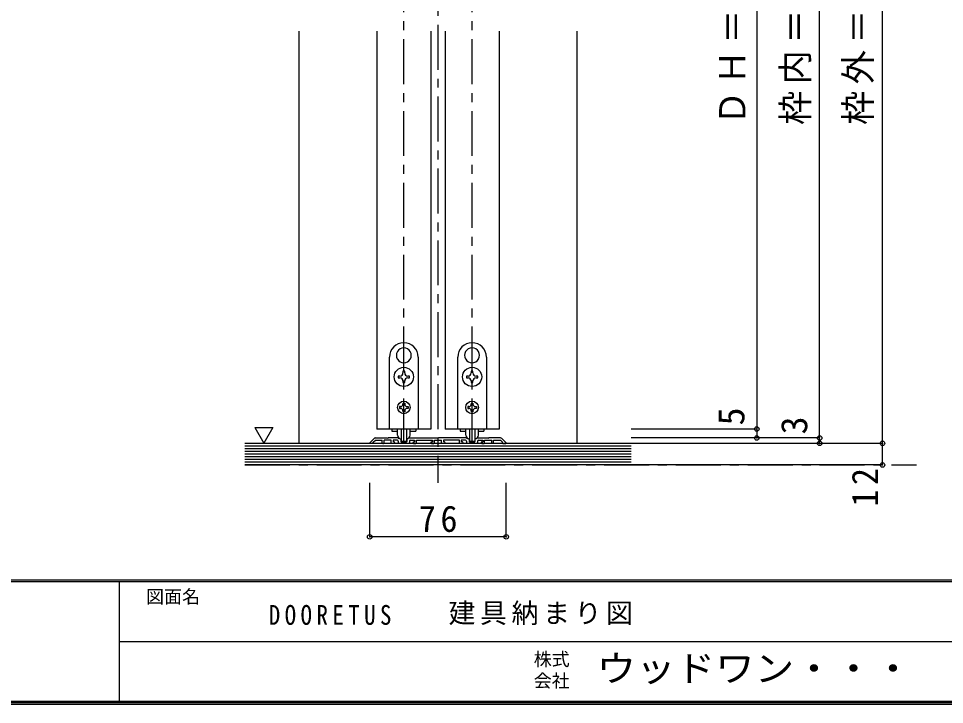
# Model space of a CAD drawing. Units: millimetres, scale not verified. Extents: x -973 to 977, y -718 to 696.
# Drawn here: x -54 to 461, y -701 to -319 of the extents above; entities that cross this region are included whole.
import ezdxf
from ezdxf.enums import TextEntityAlignment as Align

# ---------------------------------------------------------------- set-up
doc = ezdxf.new("R2010")
doc.units = ezdxf.units.MM
doc.header["$LTSCALE"] = 5
doc.header["$PDMODE"] = 32
doc.header["$PDSIZE"] = 2.5
doc.linetypes.add('CHAIN1', pattern=[8, 5, -1, 1, -1])
for name, color, linetype in [('0-1_通り芯', 4, 'CHAIN1'), ('0-3_仕上げ', 2, 'Continuous'), ('0-4_枠', 3, 'Continuous'), ('0-6_扉', 6, 'Continuous'), ('0-7_金物', 7, 'Continuous'), ('0-A_文字', 7, 'Continuous'), ('0-B_寸法', 7, 'Continuous'), ('F-0_補助線', 7, 'Continuous'), ('F-1_枠', 6, 'Continuous'), ('F-A_文字', 7, 'Continuous')]:
    doc.layers.add(name, color=color, linetype=linetype)
doc.styles.add('ＭＳ ゴシック', font='')
doc.styles.get('ＭＳ ゴシック').set_extended_font_data('MS Gothic')

msp = doc.modelspace()

# ---------------------------------------------------------------- linework, layer by layer
at = {"layer": '0-1_通り芯'}
for p, q in [((160.153, -555.5), (160.153, -74.5)), ((198.153, -555.5), (198.153, -74.5)), ((71.653, -567.5), (445.653, -567.5))]:
    msp.add_line(p, q, dxfattribs=at)
at = {"layer": '0-3_仕上げ'}
for p, q in [((286.653, -555.5), (71.653, -555.5)), ((286.653, -567.5), (71.653, -567.5))]:
    msp.add_line(p, q, dxfattribs=at)
at = {"layer": '0-3_仕上げ', "color": 7}
for p, q in [((286.653, -557), (71.653, -557)), ((286.653, -558.5), (71.653, -558.5)), ((286.653, -560), (71.653, -560)), ((286.653, -561.5), (71.653, -561.5)), ((286.653, -563), (71.653, -563)), ((286.653, -564.5), (71.653, -564.5)), ((286.653, -566), (71.653, -566))]:
    msp.add_line(p, q, dxfattribs=at)
at = {"layer": '0-4_枠', "color": 4}
for p, q in [((101.653, -326), (101.653, -555.5)), ((256.653, -555.5), (256.653, -326))]:
    msp.add_line(p, q, dxfattribs=at)
at = {"layer": '0-6_扉'}
for p, q in [((145.153, -326), (145.153, -547.5)), ((175.153, -326), (175.153, -547.5)), ((183.153, -326), (183.153, -547.5)), ((213.153, -326), (213.153, -547.5)), ((175.153, -547.5), (145.153, -547.5)), ((213.153, -547.5), (183.153, -547.5))]:
    msp.add_line(p, q, dxfattribs=at)
at = {"layer": '0-7_金物', "color": 4, "linetype": 'CHAIN1'}
msp.add_line((179.153, -2.5), (179.153, -577.5), dxfattribs=at)
at = {"layer": '0-7_金物'}
for p, q in [((160.054, -502.351), (160.153, -502.45)), ((160.252, -502.351), (160.153, -502.45)), ((198.054, -502.351), (198.153, -502.45)), ((198.252, -502.351), (198.153, -502.45)), ((152.153, -547.5), (152.153, -507.5)), ((156.511, -508.489), (156.646, -508.525)), ((156.609, -508.66), (156.646, -508.525)), ((163.795, -508.489), (163.66, -508.525)), ((163.697, -508.66), (163.66, -508.525)), ((168.153, -507.5), (168.153, -547.5)), ((190.153, -547.5), (190.153, -507.5)), ((194.511, -508.489), (194.646, -508.525)), ((194.609, -508.66), (194.646, -508.525)), ((201.795, -508.489), (201.66, -508.525)), ((201.697, -508.66), (201.66, -508.525)), ((206.153, -507.5), (206.153, -547.5)), ((159.653, -515.35), (159.653, -516.3)), ((160.653, -515.35), (159.653, -515.35)), ((160.653, -516.3), (160.653, -515.35)), ((197.653, -515.35), (197.653, -516.3)), ((198.653, -515.35), (197.653, -515.35)), ((198.653, -516.3), (198.653, -515.35)), ((157.953, -518), (157.003, -518)), ((157.003, -518), (157.003, -519)), ((157.003, -519), (157.953, -519)), ((163.303, -518), (162.353, -518)), ((162.353, -519), (163.303, -519)), ((163.303, -519), (163.303, -518)), ((195.953, -518), (195.003, -518)), ((195.003, -518), (195.003, -519)), ((195.003, -519), (195.953, -519)), ((201.303, -518), (200.353, -518)), ((200.353, -519), (201.303, -519)), ((201.303, -519), (201.303, -518)), ((160.653, -521.65), (160.653, -520.7)), ((198.653, -521.65), (198.653, -520.7)), ((158.353, -535), (157.753, -535)), ((157.753, -535), (157.753, -536)), ((157.753, -536), (158.353, -536)), ((159.653, -533.1), (160.653, -533.1)), ((159.653, -533.1), (159.653, -533.7)), ((160.653, -533.1), (160.653, -533.7)), ((161.953, -535), (162.553, -535)), ((196.353, -535), (195.753, -535)), ((195.753, -535), (195.753, -536)), ((195.753, -536), (196.353, -536)), ((197.653, -533.1), (198.653, -533.1)), ((197.653, -533.1), (197.653, -533.7)), ((198.653, -533.1), (198.653, -533.7)), ((199.953, -535), (200.553, -535)), ((159.653, -537.3), (159.653, -537.9)), ((160.653, -537.9), (159.653, -537.9)), ((160.653, -537.3), (160.653, -537.9)), ((197.653, -537.3), (197.653, -537.9)), ((198.653, -537.9), (197.653, -537.9)), ((198.653, -537.3), (198.653, -537.9)), ((168.153, -547.5), (152.153, -547.5)), ((153.553, -547.5), (153.553, -548.7)), ((153.553, -548.7), (156.685, -548.7)), ((156.653, -550.921), (156.653, -547.5)), ((158.653, -547.5), (158.653, -554.121)), ((161.653, -547.5), (161.653, -554.112)), ((163.621, -548.7), (166.753, -548.7)), ((163.653, -550.921), (163.653, -547.5)), ((166.753, -547.5), (166.753, -548.7)), ((206.153, -547.5), (190.153, -547.5)), ((191.553, -547.5), (191.553, -548.7)), ((191.553, -548.7), (194.685, -548.7)), ((194.653, -550.921), (194.653, -547.5)), ((196.653, -547.5), (196.653, -554.121)), ((199.653, -547.5), (199.653, -554.112)), ((201.621, -548.7), (204.753, -548.7)), ((201.653, -550.921), (201.653, -547.5)), ((204.753, -547.5), (204.753, -548.7)), ((161.353, -554.421), (158.953, -554.421)), ((199.353, -554.421), (196.953, -554.421))]:
    msp.add_line(p, q, dxfattribs=at)
at = {"layer": '0-7_金物', "color": 3}
for p, q in [((143.577, -552.793), (141.212, -555.159)), ((142.953, -555.5), (141.353, -555.5)), ((144.284, -552.5), (150.853, -552.5)), ((148.153, -555.2), (148.153, -553.7)), ((148.453, -555.5), (148.853, -555.5)), ((149.153, -555.2), (149.153, -553.7)), ((153.153, -553.7), (149.153, -553.7)), ((150.853, -552.5), (151.153, -552.8)), ((151.153, -552.8), (151.453, -552.5)), ((156.924, -552.5), (151.453, -552.5)), ((153.153, -555.2), (153.153, -553.7)), ((154.753, -555.5), (153.453, -555.5)), ((154.153, -553.7), (154.153, -554.7)), ((156.553, -553.7), (154.153, -553.7)), ((154.753, -554.7), (154.153, -554.7)), ((157.053, -554.2), (157.053, -555.2)), ((157.078, -552.524), (158.207, -552.888)), ((162.953, -555.5), (157.353, -555.5)), ((158.553, -553.364), (158.553, -554.4)), ((158.853, -554.7), (161.453, -554.7)), ((161.753, -553.364), (161.753, -554.4)), ((163.228, -552.524), (162.1, -552.888)), ((163.253, -554.2), (163.253, -555.2)), ((163.382, -552.5), (178.853, -552.5)), ((165.553, -554.7), (166.153, -554.7)), ((165.553, -555.5), (166.853, -555.5)), ((175.553, -554.7), (176.153, -554.7)), ((175.553, -555.5), (176.853, -555.5)), ((181.153, -555.2), (181.153, -553.7)), ((182.753, -555.5), (181.453, -555.5)), ((182.153, -553.7), (182.153, -554.7)), ((191.153, -553.7), (182.153, -553.7)), ((182.753, -554.7), (182.153, -554.7)), ((191.153, -555.2), (191.153, -553.7)), ((192.753, -555.5), (191.453, -555.5)), ((192.153, -553.7), (192.153, -554.7)), ((194.553, -553.7), (192.153, -553.7)), ((192.753, -554.7), (192.153, -554.7)), ((195.053, -554.2), (195.053, -555.2)), ((195.078, -552.524), (196.207, -552.888)), ((200.953, -555.5), (195.353, -555.5)), ((196.553, -553.364), (196.553, -554.4)), ((196.853, -554.7), (199.453, -554.7)), ((199.753, -553.364), (199.753, -554.4)), ((201.228, -552.524), (200.1, -552.888)), ((201.253, -554.2), (201.253, -555.2)), ((201.382, -552.5), (206.853, -552.5)), ((203.553, -554.7), (204.153, -554.7)), ((203.553, -555.5), (204.853, -555.5)), ((209.153, -555.2), (209.153, -553.7)), ((209.853, -555.5), (209.453, -555.5)), ((215.153, -554.914), (213.939, -553.7)), ((214.729, -552.793), (217.094, -555.159)), ((215.153, -555.3), (215.153, -554.914)), ((215.353, -555.5), (216.953, -555.5))]:
    msp.add_line(p, q, dxfattribs=at)
at = {"layer": '0-7_金物'}
for points in [[(159.653, -520.7), (159.653, -521.65), (160.653, -521.65)], [(197.653, -520.7), (197.653, -521.65), (198.653, -521.65)], [(162.553, -535), (162.553, -536), (161.953, -536)], [(200.553, -535), (200.553, -536), (199.953, -536)]]:
    msp.add_lwpolyline(points, dxfattribs=at)
at = {"layer": '0-7_金物', "color": 3}
for points in [[(143.153, -555.3), (143.153, -554.914), (144.367, -553.7), (148.153, -553.7)], [(163.753, -553.7), (166.153, -553.7), (166.153, -554.7)], [(167.153, -555.2), (167.153, -553.7), (176.153, -553.7), (176.153, -554.7)], [(177.153, -555.2), (177.153, -553.7), (181.153, -553.7)], [(194.924, -552.5), (179.453, -552.5), (179.153, -552.8), (178.853, -552.5)], [(201.753, -553.7), (204.153, -553.7), (204.153, -554.7)], [(205.153, -555.2), (205.153, -553.7), (209.153, -553.7)], [(214.022, -552.5), (207.453, -552.5), (207.153, -552.8), (206.853, -552.5)], [(210.153, -555.2), (210.153, -553.7), (213.939, -553.7)]]:
    msp.add_lwpolyline(points, dxfattribs=at)
at = {"layer": '0-7_金物'}
for centre, radius in [((160.153, -518.5), 5.35), ((198.153, -518.5), 5.35), ((160.153, -535.5), 3.5), ((198.153, -535.5), 3.5)]:
    msp.add_circle(centre, radius, dxfattribs=at)
for centre, radius, start, end in [((160.153, -507.5), 8, 0, 180), ((198.153, -507.5), 8, 0, 180), ((160.153, -506.5), 4.15, 91.3645, 208.6355), ((160.153, -506.5), 4.15, 331.3645, 88.6355), ((198.153, -506.5), 4.15, 91.3645, 208.6355), ((198.153, -506.5), 4.15, 331.3645, 88.6355), ((160.153, -506.5), 4.15, 211.3645, 328.6355), ((198.153, -506.5), 4.15, 211.3645, 328.6355), ((157.953, -516.3), 1.7, 270, 0), ((157.953, -520.7), 1.7, 0, 90), ((162.353, -516.3), 1.7, 180, 270), ((162.353, -520.7), 1.7, 90, 180), ((195.953, -516.3), 1.7, 270, 0), ((195.953, -520.7), 1.7, 0, 90), ((200.353, -516.3), 1.7, 180, 270), ((200.353, -520.7), 1.7, 90, 180), ((158.353, -533.7), 1.3, 270, 0), ((158.353, -537.3), 1.3, 0, 90), ((161.953, -533.7), 1.3, 180, 270), ((161.953, -537.3), 1.3, 90, 180), ((196.353, -533.7), 1.3, 270, 0), ((196.353, -537.3), 1.3, 0, 90), ((199.953, -533.7), 1.3, 180, 270), ((199.953, -537.3), 1.3, 90, 180), ((158.653, -550.921), 2, 180, 264.78409), ((161.653, -550.921), 2, 275.21591, 0), ((196.653, -550.921), 2, 180, 264.78409), ((199.653, -550.921), 2, 275.21591, 0), ((158.453, -553.112), 0.2, 0, 84.78409), ((158.953, -554.121), 0.3, 180, 270), ((161.353, -554.121), 0.3, 270, 0), ((161.853, -553.112), 0.2, 95.21591, 180), ((196.453, -553.112), 0.2, 0, 84.78409), ((196.953, -554.121), 0.3, 180, 270), ((199.353, -554.121), 0.3, 270, 0), ((199.853, -553.112), 0.2, 95.21591, 180)]:
    msp.add_arc(centre, radius, start, end, dxfattribs=at)
at = {"layer": '0-7_金物', "color": 3}
for centre, radius, start, end in [((141.353, -555.3), 0.2, 135, 270), ((142.953, -555.3), 0.2, 270, 0), ((144.284, -553.5), 1, 90, 135), ((148.453, -555.2), 0.3, 180, 270), ((148.853, -555.2), 0.3, 270, 0), ((153.453, -555.2), 0.3, 180, 270), ((154.753, -555.1), 0.4, 0, 90), ((154.753, -555.1), 0.4, 270, 0), ((156.553, -554.2), 0.5, 0, 90), ((156.924, -553), 0.5, 72.1213, 90), ((157.353, -555.2), 0.3, 180, 270), ((158.053, -553.364), 0.5, 0, 72.1213), ((158.853, -554.4), 0.3, 180, 270), ((161.453, -554.4), 0.3, 270, 0), ((162.253, -553.364), 0.5, 107.8787, 180), ((162.953, -555.2), 0.3, 270, 0), ((163.382, -553), 0.5, 90, 107.8787), ((163.753, -554.2), 0.5, 90, 180), ((165.553, -555.1), 0.4, 90, 180), ((165.553, -555.1), 0.4, 180, 270), ((166.853, -555.2), 0.3, 270, 0), ((175.553, -555.1), 0.4, 90, 180), ((175.553, -555.1), 0.4, 180, 270), ((176.853, -555.2), 0.3, 270, 0), ((181.453, -555.2), 0.3, 180, 270), ((182.753, -555.1), 0.4, 0, 90), ((182.753, -555.1), 0.4, 270, 0), ((191.453, -555.2), 0.3, 180, 270), ((192.753, -555.1), 0.4, 0, 90), ((192.753, -555.1), 0.4, 270, 0), ((194.553, -554.2), 0.5, 0, 90), ((194.924, -553), 0.5, 72.1213, 90), ((195.353, -555.2), 0.3, 180, 270), ((196.053, -553.364), 0.5, 0, 72.1213), ((196.853, -554.4), 0.3, 180, 270), ((199.453, -554.4), 0.3, 270, 0), ((200.253, -553.364), 0.5, 107.8787, 180), ((200.953, -555.2), 0.3, 270, 0), ((201.382, -553), 0.5, 90, 107.8787), ((201.753, -554.2), 0.5, 90, 180), ((203.553, -555.1), 0.4, 90, 180), ((203.553, -555.1), 0.4, 180, 270), ((204.853, -555.2), 0.3, 270, 0), ((209.453, -555.2), 0.3, 180, 270), ((209.853, -555.2), 0.3, 270, 0), ((214.022, -553.5), 1, 45, 90), ((215.353, -555.3), 0.2, 180, 270), ((216.953, -555.3), 0.2, 270, 45)]:
    msp.add_arc(centre, radius, start, end, dxfattribs=at)
at = {"layer": '0-A_文字'}
msp.add_line((77.218, -546.686), (82.218, -555.347), dxfattribs=at)
msp.add_lwpolyline([(77.218, -546.686), (87.218, -546.686), (82.218, -555.347)], dxfattribs=at)
at = {"layer": '0-B_寸法', "color": 4}
for p, q in [((426.653, -555.5), (426.653, -60.5)), ((391.653, -552.5), (391.653, -90.5)), ((356.653, -104.5), (356.653, -547.5)), ((356.653, -547.5), (286.653, -547.5)), ((356.653, -547.5), (356.653, -552.5)), ((391.653, -552.5), (286.653, -552.5)), ((426.653, -555.5), (286.653, -555.5)), ((391.653, -555.5), (391.653, -552.5)), ((426.653, -567.5), (426.653, -555.5)), ((426.653, -567.5), (286.653, -567.5)), ((141.153, -607.5), (141.153, -577.5)), ((217.153, -607.5), (217.153, -577.5)), ((217.153, -607.5), (141.153, -607.5))]:
    msp.add_line(p, q, dxfattribs=at)
at = {"layer": '0-B_寸法'}
for p in [(356.653, -547.5), (356.653, -552.5), (391.653, -552.5), (391.653, -555.5), (426.653, -555.5), (426.653, -567.5), (141.153, -607.5), (217.153, -607.5)]:
    msp.add_point(p, dxfattribs=at)
at = {"layer": 'F-1_枠'}
for p, q in [((976.653, -631.667), (-973.347, -631.667)), ((976.653, -632.5), (-973.347, -632.5)), ((1.653, -632.5), (1.653, -699.167)), ((1.653, -665.833), (974.986, -665.834)), ((976.653, -699.167), (-973.347, -699.167)), ((976.653, -700), (-973.347, -700)), ((976.653, -700.833), (-973.347, -700.833))]:
    msp.add_line(p, q, dxfattribs=at)

# ---------------------------------------------------------------- texts
at = {"layer": '0-B_寸法', "style": 'ＭＳ ゴシック'}
for s, p in [('5', (354.153, -545.5)), ('3', (389.153, -550.5))]:
    msp.add_text(s, height=14.66, rotation=90, dxfattribs=at).set_placement(p, align=Align.BOTTOM_LEFT)
at = {"layer": '0-B_寸法', "char_height": 14.66, "attachment_point": 7, "rotation": 90, "style": 'ＭＳ ゴシック'}
for s, insert in [('\\T1.19;\\W0.95;ＤＨ＝1,983', (354.153, -378.25)), ('\\T1.19;\\W0.95;枠内＝2,002', (389.153, -378.25)), ('\\T1.19;\\W0.95;枠外＝2,035', (424.153, -378.25)), ('\\T1.27;\\W0.95;12', (424.153, -590.75))]:
    msp.add_mtext(s, dxfattribs=dict(at, insert=insert))
at = {"layer": '0-B_寸法', "insert": (168.528, -605), "char_height": 14.66, "attachment_point": 7, "style": 'ＭＳ ゴシック'}
msp.add_mtext('\\T1.27;\\W0.95;76', dxfattribs=at)
at = {"layer": 'F-0_補助線', "char_height": 11, "attachment_point": 7, "style": 'ＭＳ ゴシック'}
for s, insert in [('\\T1.17;建具納まり図', (184.986, -656.667)), ('\\T1.39;\\W0.85;DOORETUS', (84.986, -656.667))]:
    msp.add_mtext(s, dxfattribs=dict(at, insert=insert))
at = {"layer": 'F-A_文字', "style": 'ＭＳ ゴシック'}
for s, p in [('図面名', (16.653, -646.667)), ('株式', (232.486, -681.5)), ('会社', (232.486, -693.5))]:
    msp.add_text(s, height=7.331, dxfattribs=at).set_placement(p, align=Align.BOTTOM_LEFT)
at = {"layer": 'F-A_文字', "style": 'ＭＳ ゴシック', "width": 1.1}
msp.add_text('ウッドワン・・・', height=14.66, dxfattribs=at).set_placement((267.486, -692.5), align=Align.BOTTOM_LEFT)

doc.saveas('drawing.dxf')
